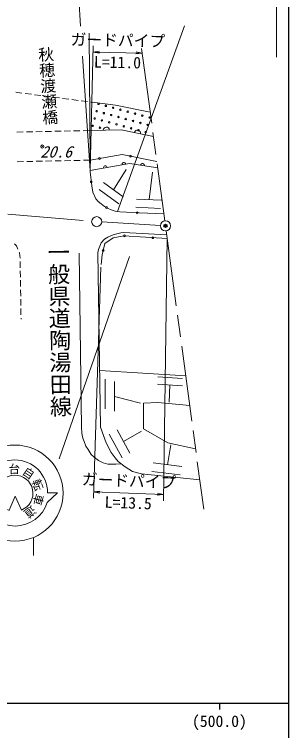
# Model space of a CAD drawing. Units: millimetres, scale not verified. Extents: x 40000 to 680000, y 20000 to 380000.
# Drawn here: x 535424 to 579000, y 200656 to 314413 of the extents above; entities that cross this region are included whole.
import ezdxf
from ezdxf.enums import TextEntityAlignment as Align

# ---------------------------------------------------------------- set-up
doc = ezdxf.new("R2010")
doc.units = ezdxf.units.MM
doc.header["$LTSCALE"] = 1000
doc.header["$PDMODE"] = 32
doc.header["$PDSIZE"] = 500
doc.linetypes.add('CHAIN', pattern=[18.5, 12, -1.5, 3.5, -1.5])
for name, color, linetype, lineweight in [('M-BGD', 7, 'Continuous', 13), ('M-BMK', 2, 'CHAIN', 13), ('M-BMK-SRVR', 3, 'Continuous', 13), ('M-STR-HTXT', 7, 'Continuous', 13), ('M-STR-STRC', 7, 'Continuous', 13), ('M-TTL-BAND', 7, 'Continuous', 25)]:
    doc.layers.add(name, color=color, linetype=linetype, lineweight=lineweight)
doc.layers.add('M-BGD-HTXT', color=7, linetype='Continuous')
doc.layers.add('M-OTRS', color=6, linetype='Continuous')
doc.styles.add('@ＭＳ ゴシック', font='')
doc.styles.add('ＭＳ ゴシック', font='')
doc.styles.get('@ＭＳ ゴシック').set_extended_font_data('@MS Gothic')
doc.styles.get('ＭＳ ゴシック').set_extended_font_data('MS Gothic')

msp = doc.modelspace()

# ---------------------------------------------------------------- linework, layer by layer
at = {"layer": 'M-BGD'}
for p, q in [((547328, 311419), (547463, 291252)), ((535650, 302034), (536642, 301905)), ((537138, 301841), (538129, 301712)), ((538625, 301648), (539617, 301519)), ((540113, 301455), (541105, 301326)), ((541600, 301262), (542592, 301133)), ((543088, 301069), (544080, 300941)), ((544575, 300876), (545567, 300748)), ((546063, 300683), (547055, 300555)), ((547551, 300490), (547770, 300462)), ((547770, 300462), (551473, 299982)), ((551473, 299982), (557014, 298854)), ((538844, 295773), (539844, 295794)), ((540344, 295804), (541344, 295825)), ((541843, 295836), (542843, 295856)), ((543343, 295867), (544343, 295888)), ((544843, 295898), (545843, 295919)), ((546342, 295929), (547342, 295950)), ((547432, 295952), (552415, 296056)), ((552415, 296056), (557535, 294988)), ((535845, 295710), (536845, 295731)), ((537344, 295742), (538344, 295762)), ((546386, 291229), (547386, 291250)), ((547463, 291252), (552560, 292137)), ((547463, 289397), (547463, 291252)), ((552560, 292137), (558066, 291041)), ((535889, 291010), (536888, 291031)), ((537388, 291041), (538388, 291062)), ((538888, 291073), (539888, 291094)), ((540388, 291104), (541387, 291125)), ((541887, 291135), (542887, 291156)), ((543387, 291167), (544387, 291188)), ((544887, 291198), (545886, 291219)), ((547463, 289597), (553712, 290743)), ((553712, 290743), (558202, 290030)), ((547725, 287201), (547463, 289397)), ((551152, 286555), (553197, 289776)), ((556832, 284991), (557359, 289363)), ((547906, 286154), (547725, 287201)), ((552716, 285426), (549588, 287683)), ((548380, 285094), (547906, 286154)), ((552026, 284341), (548899, 286598)), ((548729, 284664), (548380, 285094)), ((549212, 284297), (548729, 284664)), ((558808, 284901), (554855, 285082)), ((549732, 283921), (549212, 284297)), ((550350, 283580), (549732, 283921)), ((550815, 283356), (550350, 283580)), ((551433, 283142), (550815, 283356)), ((558650, 283591), (554697, 283773)), ((552203, 283043), (551433, 283142)), ((553251, 282989), (552203, 283043)), ((555257, 282873), (553251, 282989)), ((559182, 282743), (555257, 282873)), ((550258, 279001), (549755, 278699)), ((549800, 278000), (551116, 278946)), ((551107, 279375), (550258, 279001)), ((551729, 279540), (551107, 279375)), ((551116, 278946), (552822, 279237)), ((552359, 279723), (551729, 279540)), ((552812, 279757), (552359, 279723)), ((552812, 279757), (559632, 279404)), ((552822, 279237), (559714, 278791)), ((535458, 277948), (535747, 277633)), ((535747, 277633), (535984, 277112)), ((549207, 278105), (548805, 277063)), ((549755, 278699), (549207, 278105)), ((549361, 276246), (549800, 278000)), ((536191, 276657), (536250, 276527)), ((536250, 276527), (536340, 275675)), ((545714, 276481), (546115, 248821)), ((548805, 277063), (548713, 276524)), ((548713, 276524), (549115, 248864)), ((549196, 274669), (549361, 276246)), ((536350, 275175), (536365, 274175)), ((536372, 273675), (536387, 272675)), ((536395, 272175), (536410, 271175)), ((536417, 270675), (536432, 269675)), ((536439, 269175), (536454, 268176)), ((536462, 267676), (536477, 266676)), ((536484, 266176), (536487, 265986)), ((548984, 257845), (562649, 256982)), ((549827, 251767), (549827, 256500)), ((551355, 251373), (551355, 256105)), ((558201, 256836), (562154, 256600)), ((558159, 255660), (562112, 255424)), ((560135, 255542), (560037, 252799)), ((551355, 253739), (555448, 252683)), ((558208, 252790), (555919, 252666)), ((555919, 252666), (555960, 248568)), ((563280, 252294), (558208, 252790)), ((546115, 248821), (546145, 247969)), ((549115, 248864), (549564, 247513)), ((553772, 244702), (551732, 248455)), ((552752, 246578), (555641, 248229)), ((555960, 248568), (559798, 246375)), ((546145, 247969), (546199, 247587)), ((546199, 247587), (546300, 247086)), ((546300, 247086), (546503, 246560)), ((549564, 247513), (550018, 246349)), ((552536, 243995), (550496, 247748)), ((546503, 246560), (546776, 245848)), ((547151, 245286), (546776, 245848)), ((550018, 246349), (550804, 244834)), ((559758, 242891), (560287, 246064)), ((559798, 246375), (564208, 245398)), ((547151, 245286), (547653, 244507)), ((550804, 244834), (551419, 244006)), ((547653, 244507), (548109, 244086)), ((548109, 244086), (548799, 243576)), ((548799, 243576), (549524, 243182)), ((551419, 244006), (551906, 243425)), ((549524, 243182), (550294, 242994)), ((550294, 242994), (551548, 242994)), ((551548, 242994), (552422, 243023)), ((551906, 243425), (553021, 242557)), ((553021, 242557), (554200, 241808)), ((562016, 242619), (557501, 243163)), ((554200, 241808), (555598, 241461)), ((555598, 241461), (564865, 240514)), ((561789, 241259), (557274, 241803))]:
    msp.add_line(p, q, dxfattribs=at)
for centre in [(548795, 300191), (549954, 299880), (551113, 299570), (552273, 299259), (548485, 299032), (549644, 298721), (550803, 298410), (551962, 298100), (553432, 298948), (554591, 298638), (555750, 298327), (556909, 298017), (548174, 297872), (549333, 297562), (550492, 297251), (551651, 296941), (553121, 297789), (554280, 297479), (555439, 297168), (556598, 296858), (547863, 296713), (549023, 296403), (552810, 296630), (553970, 296320), (555129, 296009), (556288, 295698)]:
    msp.add_circle(centre, 120, dxfattribs=at)
for centre, radius, start, end in [((550038, 296007), 500, 1.19616, 181.19616), ((554982, 295521), 500, 348.2156, 168.2156), ((548968, 291513), 150, 0, 180), ((548968, 291513), 150, 180, 0), ((553889, 291873), 150, 0, 180), ((553889, 291873), 150, 180, 0), ((549872, 290039), 300, 10.3895, 190.3895), ((552823, 290580), 300, 10.3895, 190.3895), ((555783, 290414), 300, 350.9733, 170.9733), ((547655, 287791), 150, 0, 180), ((547655, 287791), 150, 180, 0), ((550064, 283737), 150, 0, 180), ((550064, 283737), 150, 180, 0), ((554926, 282892), 150, 0, 180), ((554926, 282892), 150, 180, 0), ((552903, 279232), 150, 0, 180), ((552903, 279232), 150, 180, 0), ((557444, 278938), 150, 0, 180), ((557444, 278938), 150, 180, 0), ((549528, 276915), 150, 0, 180), ((549528, 276915), 150, 180, 0)]:
    msp.add_arc(centre, radius, start, end, dxfattribs=at)
msp.add_point((539864, 293428), dxfattribs=at)
at = {"layer": 'M-BMK'}
for p, q in [((555648, 309009), (559333, 281622)), ((534388, 282664), (547710, 281554)), ((549306, 281439), (558641, 280878)), ((559547, 280037), (565498, 235811))]:
    msp.add_line(p, q, dxfattribs=at)
at = {"layer": 'M-BMK-SRVR'}
for centre in [(548508, 281487), (559440, 280829)]:
    msp.add_circle(centre, 800, dxfattribs=at)
at = {"layer": 'M-OTRS'}
msp.add_point((559440, 280829), dxfattribs=at)
at = {"layer": 'M-STR-HTXT'}
for p, q in [((547956, 309409), (547463, 289597)), ((547931, 308410), (548934, 308557)), ((547931, 308410), (555748, 308262)), ((547931, 308410), (548927, 308224)), ((555748, 308262), (554752, 308447)), ((555748, 308262), (554745, 308114)), ((559120, 237176), (559714, 278791)), ((547980, 237586), (549184, 274287)), ((548013, 238586), (549018, 238715)), ((548013, 238586), (559135, 238176)), ((548013, 238586), (549006, 238382)), ((559135, 238176), (558129, 238046)), ((559135, 238176), (558142, 238379))]:
    msp.add_line(p, q, dxfattribs=at)
at = {"layer": 'M-STR-STRC'}
for p, q in [((545948, 312508), (544530, 333958)), ((577084, 318343), (577084, 307629)), ((551818, 283092), (562434, 312606)), ((547463, 289597), (546263, 307748)), ((553726, 275980), (542568, 243821)), ((534615, 235653), (535535, 237911)), ((535535, 237911), (536546, 235699)), ((542273, 238446), (540618, 236899)), ((540704, 238427), (542273, 238446)), ((538474, 231336), (538474, 228455))]:
    msp.add_line(p, q, dxfattribs=at)
msp.add_circle((535526, 238381), 7630, dxfattribs=at)
for centre, radius, start, end in [((535482, 238433), 5222, 359.93402, 179.54548), ((535517, 238366), 2869, 291.1103, 251.6855), ((535559, 238435), 5288, 197.21134, 343.11438)]:
    msp.add_arc(centre, radius, start, end, dxfattribs=at)
at = {"layer": 'M-TTL-BAND'}
for p, q in [((579000, 20000), (579000, 370000)), ((40000, 205000), (579000, 205000)), ((568000, 205000), (568000, 204000))]:
    msp.add_line(p, q, dxfattribs=at)

# ---------------------------------------------------------------- texts
at = {"layer": 'M-BGD', "style": 'ＭＳ ゴシック', "oblique": 20}
msp.add_text('20.6', height=1833, dxfattribs=at).set_placement((539545, 291116), align=Align.BOTTOM_LEFT)
at = {"layer": 'M-BGD-HTXT', "style": '@ＭＳ ゴシック'}
for s, height, rotation, p in [('秋穂渡瀬橋', 1833, 273.782, (538887, 309209)), ('一般県道陶湯田線', 2566, 270.832, (540355, 278385))]:
    msp.add_text(s, height=height, rotation=rotation, dxfattribs=at).set_placement(p, align=Align.BOTTOM_LEFT)
at = {"layer": 'M-STR-HTXT', "style": 'ＭＳ ゴシック'}
for s, rotation, p in [('ガードパイプ', 358.917, (551849, 308836)), ('L=11.0', 358.917, (551783, 305336)), ('ガードパイプ', 357.888, (553592, 238880)), ('L=13.5', 357.888, (553463, 235383))]:
    msp.add_text(s, height=1833, rotation=rotation, dxfattribs=at).set_placement(p, align=Align.BOTTOM_CENTER)
at = {"layer": 'M-STR-STRC', "style": 'ＭＳ ゴシック'}
for s, rotation, p in [('台', 1.398, (535424, 242197)), ('自', 325.778, (537672, 241535)), ('転', 290.159, (539114, 239687)), ('車', 254.539, (539210, 237345)), ('道', 218.595, (537918, 235386))]:
    msp.add_text(s, height=1320, rotation=rotation, dxfattribs=at).set_placement(p, align=Align.MIDDLE_CENTER)
at = {"layer": 'M-TTL-BAND', "style": 'ＭＳ ゴシック'}
msp.add_text('(500.0)', height=1833, dxfattribs=at).set_placement((568000, 200695), align=Align.BOTTOM_CENTER)

doc.saveas('drawing.dxf')
